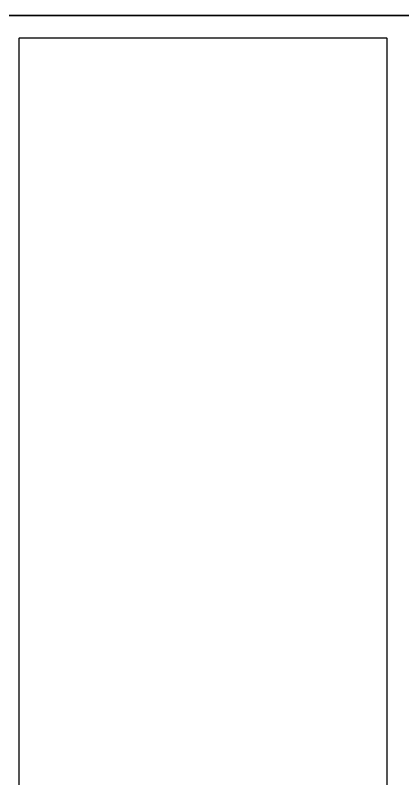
# Model space of a CAD drawing. Header units: inches. Extents: x 0.38 to 8.15, y -7.81 to -0.59.
# Drawn here: x 4.548 to 6.351, y -4.139 to -0.59 of the extents above; entities that cross this region are included whole.
import ezdxf

# ---------------------------------------------------------------- set-up
doc = ezdxf.new("R2010")
doc.units = ezdxf.units.IN
doc.header["$MEASUREMENT"] = 0
doc.layers.add('Edge.Cuts', color=254, linetype='CONTINUOUS', true_color=0xd0d2cd)
doc.layers.add('User.2', color=161, linetype='CONTINUOUS', true_color=0x5994dc)

msp = doc.modelspace()

# ---------------------------------------------------------------- linework, layer by layer
at = {"layer": 'Edge.Cuts', "linetype": 'CONTINUOUS'}
for p, q in [((0.5906, -0.5896), (8.1083, -0.5896)), ((8.1073, -0.5915), (0.5915, -0.5915))]:
    msp.add_line(p, q, dxfattribs=at)
at = {"layer": 'User.2', "linetype": 'CONTINUOUS'}
for p, q in [((4.5664, -0.6969), (4.5666, -0.6961)), ((4.5664, -7.5394), (4.5664, -0.6969)), ((4.5666, -0.6961), (4.5677, -0.695)), ((4.5677, -0.695), (4.5684, -0.6949)), ((4.5684, -0.6949), (6.2741, -0.6949)), ((6.2741, -0.6949), (6.2749, -0.695)), ((6.2749, -0.695), (6.2759, -0.6961)), ((6.2759, -0.6961), (6.2761, -0.6969)), ((6.2761, -0.6969), (6.2761, -7.5394))]:
    msp.add_line(p, q, dxfattribs=at)

doc.saveas('drawing.dxf')
